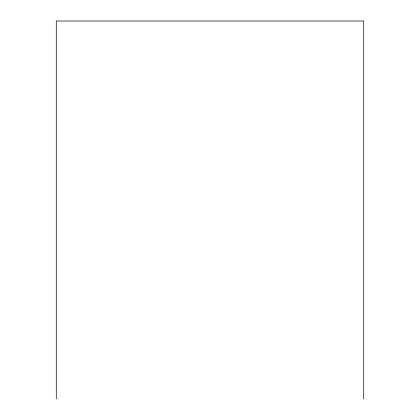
<?xml version="1.0" encoding="UTF-8"?>
<svg xmlns="http://www.w3.org/2000/svg" width="420" height="420" viewBox="0 0 420 420"><rect width="100%" height="100%" fill="white"/><g stroke="black" fill="none" stroke-linecap="round" stroke-linejoin="round"><path stroke-width="0.63" d="M363.725 399L363.725 21L56.275 21L56.275 399"/></g></svg>
